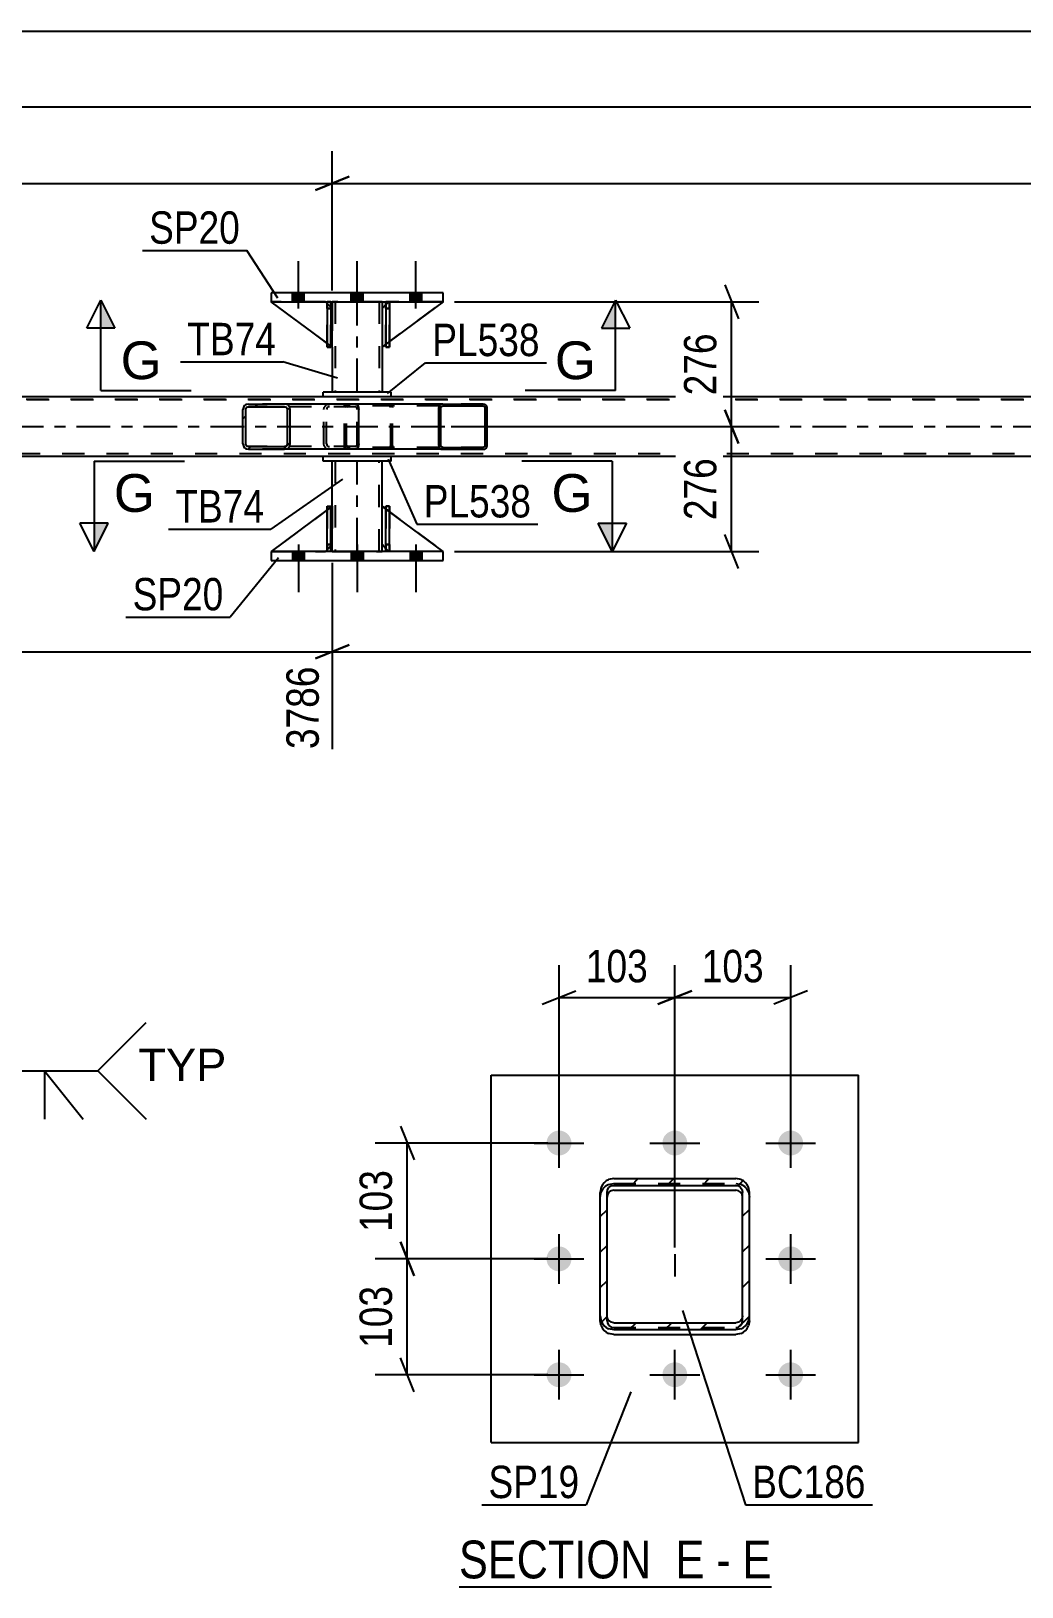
# Model space of a CAD drawing. Header units: millimetres. Extents: x 0 to 841, y 0 to 594.
# Drawn here: x 132.8 to 220.5, y 143.8 to 281.4 of the extents above; entities that cross this region are included whole.
import ezdxf

# ---------------------------------------------------------------- set-up
doc = ezdxf.new("R2010")
doc.units = ezdxf.units.MM
doc.linetypes.add('DXK_LINE_DOT2', pattern=[3.9198, 1.9599, -1.9599])
doc.linetypes.add('DXK_LINE_DOT3', pattern=[5.9187, 2.979, -0.9799, 0.9799, -0.9799])
doc.styles.add('Arial', font='ARIAL.TTF', dxfattribs={"height": 0.2})
doc.styles.add('Arial Narrow', font='ARIALN.TTF', dxfattribs={"height": 0.2})

# ---------------------------------------------------------------- blocks, each defined once
blk = doc.blocks.new('Unknown-814521562-16 - 11000')
at = {"color": 6, "linetype": 'Continuous'}
blk.add_line((170.7, 143.79), (198.35, 143.79), dxfattribs=at)
at = {"color": 0, "linetype": 'Continuous'}
for points in [[(188.81, 144.54), (188.81, 148.04), (170.7, 148.04), (170.7, 144.54)], [(192.42, 144.54), (192.42, 148.04), (189.86, 148.04), (189.86, 144.54)], [(194.74, 144.54), (194.74, 148.04), (193.47, 148.04), (193.47, 144.54)], [(198.35, 144.54), (198.35, 148.04), (195.79, 148.04), (195.79, 144.54)]]:
    blk.add_wipeout(points, dxfattribs=at)
at = {"color": 7, "linetype": 'Continuous', "style": 'Arial Narrow'}
for s, p in [('SECTION ', (170.7, 144.54)), ('E', (189.86, 144.54)), ('E', (195.79, 144.54)), ('-', (193.47, 144.54))]:
    blk.add_text(s, height=3.34, dxfattribs=at).set_placement(p)
blk = doc.blocks.new('Bolt-814521562-2791 - 2731')
at = {"linetype": 'Continuous'}
for points in [[(157.01, 235.38), (155.97, 235.38), (155.97, 234.58), (157.01, 234.58)], [(157.01, 235.38), (155.97, 235.38), (155.97, 234.58), (157.01, 234.58)], [(157.01, 235.38), (155.97, 235.38), (155.97, 234.58), (157.01, 234.58)], [(162.21, 235.38), (161.17, 235.38), (161.17, 234.58), (162.21, 234.58)], [(162.21, 235.38), (161.17, 235.38), (161.17, 234.58), (162.21, 234.58)], [(167.41, 235.38), (166.37, 235.38), (166.37, 234.58), (167.41, 234.58)], [(167.41, 235.38), (166.37, 235.38), (166.37, 234.58), (167.41, 234.58)], [(167.41, 235.38), (166.37, 235.38), (166.37, 234.58), (167.41, 234.58)]]:
    blk.add_hatch(color=1, dxfattribs=at).paths.add_polyline_path(points)
at = {"color": 1, "linetype": 'Continuous'}
for p, q in [((155.97, 235.38), (155.97, 234.58)), ((155.97, 235.38), (155.97, 234.58)), ((155.97, 235.38), (155.97, 234.58)), ((156.49, 235.98), (156.49, 231.78)), ((156.49, 235.98), (156.49, 231.78)), ((156.49, 235.98), (156.49, 231.78)), ((157.01, 235.38), (157.01, 234.58)), ((157.01, 235.38), (157.01, 234.58)), ((157.01, 235.38), (157.01, 234.58)), ((161.17, 235.38), (161.17, 234.58)), ((161.17, 235.38), (161.17, 234.58)), ((161.69, 235.98), (161.69, 231.78)), ((161.69, 235.98), (161.69, 231.78)), ((162.21, 235.38), (162.21, 234.58)), ((162.21, 235.38), (162.21, 234.58)), ((166.37, 235.38), (166.37, 234.58)), ((166.37, 235.38), (166.37, 234.58)), ((166.37, 235.38), (166.37, 234.58)), ((166.89, 235.98), (166.89, 231.78)), ((166.89, 235.98), (166.89, 231.78)), ((166.89, 235.98), (166.89, 231.78)), ((167.41, 235.38), (167.41, 234.58)), ((167.41, 235.38), (167.41, 234.58)), ((167.41, 235.38), (167.41, 234.58))]:
    blk.add_line(p, q, dxfattribs=at)
blk = doc.blocks.new('Bolt-814521562-2792 - 2731')
at = {"linetype": 'Continuous'}
for points in [[(155.97, 257.46), (157.01, 257.46), (157.01, 258.26), (155.97, 258.26)], [(155.97, 257.46), (157.01, 257.46), (157.01, 258.26), (155.97, 258.26)], [(155.97, 257.46), (157.01, 257.46), (157.01, 258.26), (155.97, 258.26)], [(161.17, 257.46), (162.21, 257.46), (162.21, 258.26), (161.17, 258.26)], [(161.17, 257.46), (162.21, 257.46), (162.21, 258.26), (161.17, 258.26)], [(166.37, 257.46), (167.41, 257.46), (167.41, 258.26), (166.37, 258.26)], [(166.37, 257.46), (167.41, 257.46), (167.41, 258.26), (166.37, 258.26)], [(166.37, 257.46), (167.41, 257.46), (167.41, 258.26), (166.37, 258.26)]]:
    blk.add_hatch(color=1, dxfattribs=at).paths.add_polyline_path(points)
at = {"color": 1, "linetype": 'Continuous'}
for p, q in [((156.49, 256.86), (156.49, 261.06)), ((156.49, 256.86), (156.49, 261.06)), ((156.49, 256.86), (156.49, 261.06)), ((161.69, 256.86), (161.69, 261.06)), ((161.69, 256.86), (161.69, 261.06)), ((166.89, 256.86), (166.89, 261.06)), ((166.89, 256.86), (166.89, 261.06)), ((166.89, 256.86), (166.89, 261.06)), ((155.97, 257.46), (155.97, 258.26)), ((155.97, 257.46), (155.97, 258.26)), ((155.97, 257.46), (155.97, 258.26)), ((157.01, 257.46), (157.01, 258.26)), ((157.01, 257.46), (157.01, 258.26)), ((157.01, 257.46), (157.01, 258.26)), ((161.17, 257.46), (161.17, 258.26)), ((161.17, 257.46), (161.17, 258.26)), ((162.21, 257.46), (162.21, 258.26)), ((162.21, 257.46), (162.21, 258.26)), ((166.37, 257.46), (166.37, 258.26)), ((166.37, 257.46), (166.37, 258.26)), ((166.37, 257.46), (166.37, 258.26)), ((167.41, 257.46), (167.41, 258.26)), ((167.41, 257.46), (167.41, 258.26)), ((167.41, 257.46), (167.41, 258.26))]:
    blk.add_line(p, q, dxfattribs=at)
blk = doc.blocks.new('Part-814521562-2917 - 2731')
at = {"color": 2, "linetype": 'Continuous'}
for p, q in [((164.56, 257.46), (164.24, 257.46)), ((164.24, 257.46), (164.24, 253.46)), ((164.56, 257.46), (164.56, 257.46)), ((164.56, 257.46), (164.56, 253.46)), ((164.56, 253.46), (164.24, 253.46))]:
    blk.add_line(p, q, dxfattribs=at)
at = {"color": 7, "linetype": 'DXK_LINE_DOT2'}
for p, q in [((164.24, 256.86), (164.24, 257.46)), ((164.56, 256.86), (164.56, 257.46)), ((164.56, 257.46), (164.56, 257.46)), ((164.56, 256.86), (164.24, 256.86)), ((164.24, 256.86), (164.24, 253.46)), ((164.56, 253.46), (164.56, 256.86))]:
    blk.add_line(p, q, dxfattribs=at)
blk = doc.blocks.new('Part-814521562-2918 - 2731')
at = {"color": 7, "linetype": 'DXK_LINE_DOT2'}
for p, q in [((159.49, 253.46), (154.09, 257.46)), ((154.09, 257.46), (158.89, 257.46)), ((158.89, 257.46), (159.49, 256.86)), ((159.49, 256.86), (158.89, 257.46)), ((159.49, 256.86), (159.49, 253.46)), ((159.49, 256.86), (159.49, 256.86)), ((159.49, 256.86), (159.49, 253.46))]:
    blk.add_line(p, q, dxfattribs=at)
blk = doc.blocks.new('Part-814521562-2919 - 2731')
at = {"color": 2, "linetype": 'Continuous'}
for p, q in [((159.04, 253.79), (154.09, 257.46)), ((159.04, 257.3), (158.89, 257.46)), ((159.49, 256.86), (159.36, 256.98)), ((159.49, 256.86), (159.49, 256.86)), ((159.49, 253.46), (159.49, 256.86)), ((159.36, 253.55), (159.49, 253.46)), ((159.49, 253.46), (159.49, 253.46))]:
    blk.add_line(p, q, dxfattribs=at)
at = {"color": 7, "linetype": 'DXK_LINE_DOT2'}
for p, q in [((158.89, 257.46), (154.09, 257.46)), ((158.89, 257.46), (159.49, 256.86)), ((159.36, 256.98), (159.04, 257.3)), ((159.49, 256.86), (159.49, 253.46)), ((159.36, 253.55), (159.04, 253.79))]:
    blk.add_line(p, q, dxfattribs=at)
blk = doc.blocks.new('Part-814521562-2920 - 2731')
at = {"color": 7, "linetype": 'DXK_LINE_DOT2'}
for p, q in [((164.49, 257.46), (163.89, 256.86)), ((163.89, 253.46), (169.29, 257.46)), ((169.29, 257.46), (164.49, 257.46)), ((163.89, 256.86), (163.89, 253.46))]:
    blk.add_line(p, q, dxfattribs=at)
blk = doc.blocks.new('Part-814521562-2924 - 2731')
at = {"linetype": 'Continuous'}
h = blk.add_hatch(dxfattribs=at)
h.set_pattern_fill('', scale=0.7, style=0, pattern_type=0)
h.set_pattern_definition([(45, (173.1528, 248.219), (-1.57154, 1.57154), [])])
h.paths.add_polyline_path([(173.18, 248.1), (173.15, 248.22), (173.08, 248.32), (172.97, 248.39), (172.84, 248.42), (169.26, 248.42), (169.13, 248.39), (169.02, 248.32), (168.95, 248.22), (168.92, 248.1), (168.92, 244.74), (168.95, 244.61), (169.02, 244.51), (169.13, 244.44), (169.26, 244.42), (172.84, 244.42), (172.97, 244.44), (173.08, 244.51), (173.15, 244.61), (173.18, 244.74)])
h.paths.add_polyline_path([(173, 244.68), (172.96, 244.62), (172.9, 244.59), (172.84, 244.58), (169.26, 244.58), (169.2, 244.59), (169.14, 244.62), (169.11, 244.68), (169.09, 244.74), (169.09, 248.1), (169.11, 248.16), (169.14, 248.21), (169.2, 248.24), (169.26, 248.26), (172.84, 248.26), (172.9, 248.24), (172.96, 248.21), (173, 248.16), (173.01, 248.1), (173.01, 244.74)])
at = {"color": 7, "linetype": 'DXK_LINE_DOT2'}
for p, q in [((160.57, 248.1), (160.6, 248.22)), ((160.57, 244.74), (160.57, 248.1)), ((160.76, 248.16), (160.74, 248.1)), ((160.74, 244.74), (160.74, 248.1)), ((160.79, 248.21), (160.76, 248.16)), ((160.78, 248.39), (160.91, 248.42)), ((160.85, 248.24), (160.79, 248.21)), ((160.91, 248.26), (160.85, 248.24)), ((161.57, 248.42), (160.91, 248.42)), ((172.84, 248.26), (160.91, 248.26)), ((164.49, 248.42), (164.62, 248.39)), ((164.55, 248.24), (164.49, 248.26)), ((164.61, 248.21), (164.55, 248.24)), ((164.65, 248.16), (164.61, 248.21)), ((164.66, 248.1), (164.65, 248.16)), ((164.66, 244.74), (164.66, 248.1)), ((164.8, 248.22), (164.83, 248.1)), ((164.83, 244.74), (164.83, 248.1)), ((172.84, 248.42), (169.26, 248.42)), ((160.6, 244.61), (160.57, 244.74)), ((160.74, 244.74), (160.76, 244.68)), ((160.76, 244.68), (160.79, 244.62)), ((160.91, 244.42), (160.78, 244.44)), ((160.79, 244.62), (160.85, 244.59)), ((160.85, 244.59), (160.91, 244.58)), ((172.84, 244.58), (160.91, 244.58)), ((161.57, 244.42), (160.91, 244.42)), ((164.49, 244.58), (164.55, 244.59)), ((164.62, 244.44), (164.49, 244.42)), ((164.55, 244.59), (164.61, 244.62)), ((164.61, 244.62), (164.65, 244.68)), ((164.65, 244.68), (164.66, 244.74)), ((164.83, 244.74), (164.8, 244.61)), ((169.26, 244.42), (172.84, 244.42))]:
    blk.add_line(p, q, dxfattribs=at)
at = {"color": 2, "linetype": 'Continuous'}
for p, q in [((169.26, 248.42), (161.57, 248.42)), ((168.95, 248.22), (168.92, 248.1)), ((168.92, 244.74), (168.92, 248.1)), ((169.09, 248.1), (169.11, 248.16)), ((169.09, 244.74), (169.09, 248.1)), ((169.11, 248.16), (169.14, 248.21)), ((169.26, 248.42), (169.13, 248.39)), ((169.14, 248.21), (169.2, 248.24)), ((169.2, 248.24), (169.26, 248.26)), ((169.26, 248.42), (172.84, 248.42)), ((169.26, 248.26), (172.84, 248.26)), ((172.97, 248.39), (172.84, 248.42)), ((172.84, 248.26), (172.9, 248.24)), ((172.9, 248.24), (172.96, 248.21)), ((172.96, 248.21), (173, 248.16)), ((173, 248.16), (173.01, 248.1)), ((173.01, 244.74), (173.01, 248.1)), ((173.18, 248.1), (173.15, 248.22)), ((173.18, 244.74), (173.18, 248.1)), ((169.26, 244.42), (161.57, 244.42)), ((168.92, 244.74), (168.95, 244.61)), ((169.11, 244.68), (169.09, 244.74)), ((169.14, 244.62), (169.11, 244.68)), ((169.13, 244.44), (169.26, 244.42)), ((169.2, 244.59), (169.14, 244.62)), ((169.26, 244.58), (169.2, 244.59)), ((169.26, 244.58), (172.84, 244.58)), ((169.26, 244.42), (172.84, 244.42)), ((172.9, 244.59), (172.84, 244.58)), ((172.84, 244.42), (172.97, 244.44)), ((172.96, 244.62), (172.9, 244.59)), ((173, 244.68), (172.96, 244.62)), ((173.01, 244.74), (173, 244.68)), ((173.15, 244.61), (173.18, 244.74))]:
    blk.add_line(p, q, dxfattribs=at)
at = {"color": 7, "linetype": 'DXK_LINE_DOT2'}
for centre, start, end in [((160.9, 248.08), 110.7583, 155.68), ((164.5, 248.08), 24.32, 69.2417), ((160.9, 244.75), 204.32, 249.2417), ((164.5, 244.75), 290.7583, 335.68)]:
    blk.add_arc(centre, 0.331, start, end, dxfattribs=at)
at = {"color": 2, "linetype": 'Continuous'}
for centre, start, end in [((169.25, 248.08), 110.7583, 155.68), ((172.85, 248.08), 24.32, 69.2417), ((169.25, 244.75), 204.32, 249.2417), ((172.85, 244.75), 290.7583, 335.68)]:
    blk.add_arc(centre, 0.331, start, end, dxfattribs=at)
blk = doc.blocks.new('Part-814521562-2860 - 2731')
at = {"color": 2, "linetype": 'Continuous'}
for p, q in [((158.69, 249.06), (65.84, 249.06)), ((328.96, 249.06), (164.69, 249.06)), ((158.69, 243.78), (65.84, 243.78)), ((328.96, 243.78), (164.69, 243.78))]:
    blk.add_line(p, q, dxfattribs=at)
at = {"color": 7, "linetype": 'DXK_LINE_DOT2'}
for p, q in [((730.18, 248.82), (65.84, 248.82)), ((65.84, 248.82), (729.44, 248.82)), ((164.69, 249.06), (158.69, 249.06)), ((729.44, 244.02), (65.84, 244.02)), ((164.69, 243.78), (158.69, 243.78))]:
    blk.add_line(p, q, dxfattribs=at)
at = {"color": 7, "linetype": 'DXK_LINE_DOT3'}
blk.add_line((65.84, 246.42), (729.85, 246.42), dxfattribs=at)
blk = doc.blocks.new('Part-814521562-2926 - 2731')
at = {"linetype": 'Continuous'}
h = blk.add_hatch(dxfattribs=at)
h.set_pattern_fill('', scale=0.7, style=0, pattern_type=0)
h.set_pattern_definition([(45, (155.7291, 248.1203), (-1.57154, 1.57154), [])])
h.paths.add_polyline_path([(155.77, 247.94), (155.73, 248.12), (155.62, 248.28), (155.46, 248.38), (155.26, 248.42), (152.08, 248.42), (151.89, 248.38), (151.72, 248.28), (151.62, 248.12), (151.58, 247.94), (151.58, 244.9), (151.62, 244.71), (151.72, 244.56), (151.89, 244.45), (152.08, 244.42), (155.26, 244.42), (155.46, 244.45), (155.62, 244.56), (155.73, 244.71), (155.77, 244.9)])
h.paths.add_polyline_path([(155.5, 244.8), (155.44, 244.73), (155.36, 244.67), (155.26, 244.66), (152.08, 244.66), (151.98, 244.67), (151.9, 244.73), (151.85, 244.8), (151.83, 244.9), (151.83, 247.94), (151.85, 248.03), (151.9, 248.11), (151.98, 248.16), (152.08, 248.18), (155.26, 248.18), (155.36, 248.16), (155.44, 248.11), (155.5, 248.03), (155.52, 247.94), (155.52, 244.9)])
at = {"color": 2, "linetype": 'Continuous'}
for p, q in [((151.62, 248.12), (151.58, 247.94)), ((151.58, 244.9), (151.58, 247.94)), ((151.83, 247.94), (151.85, 248.03)), ((151.83, 244.9), (151.83, 247.94)), ((151.85, 248.03), (151.9, 248.11)), ((152.08, 248.42), (151.89, 248.38)), ((151.9, 248.11), (151.98, 248.16)), ((151.98, 248.16), (152.08, 248.18)), ((152.08, 248.42), (155.26, 248.42)), ((152.08, 248.18), (155.26, 248.18)), ((161.57, 248.42), (155.26, 248.42)), ((155.46, 248.38), (155.26, 248.42)), ((155.26, 248.18), (155.36, 248.16)), ((155.36, 248.16), (155.44, 248.11)), ((155.44, 248.11), (155.5, 248.03)), ((155.5, 248.03), (155.52, 247.94)), ((155.52, 244.9), (155.52, 247.94)), ((155.77, 247.94), (155.73, 248.12)), ((155.77, 244.9), (155.77, 247.94)), ((161.57, 248.42), (161.67, 248.38)), ((161.67, 248.38), (161.76, 248.28)), ((161.76, 248.28), (161.82, 248.12)), ((161.82, 248.12), (161.84, 247.94)), ((161.84, 244.9), (161.84, 247.94)), ((151.58, 244.9), (151.62, 244.71)), ((151.85, 244.8), (151.83, 244.9)), ((151.9, 244.73), (151.85, 244.8)), ((151.89, 244.45), (152.08, 244.42)), ((151.98, 244.67), (151.9, 244.73)), ((152.08, 244.66), (151.98, 244.67)), ((152.08, 244.66), (155.26, 244.66)), ((152.08, 244.42), (155.26, 244.42)), ((155.36, 244.67), (155.26, 244.66)), ((155.26, 244.42), (155.46, 244.45)), ((161.57, 244.42), (155.26, 244.42)), ((155.44, 244.73), (155.36, 244.67)), ((155.5, 244.8), (155.44, 244.73)), ((155.52, 244.9), (155.5, 244.8)), ((155.73, 244.71), (155.77, 244.9)), ((161.67, 244.45), (161.57, 244.42)), ((161.76, 244.56), (161.67, 244.45)), ((161.82, 244.71), (161.76, 244.56)), ((161.84, 244.9), (161.82, 244.71))]:
    blk.add_line(p, q, dxfattribs=at)
at = {"color": 7, "linetype": 'DXK_LINE_DOT2'}
for p, q in [((155.26, 248.42), (152.08, 248.42)), ((161.57, 248.18), (152.08, 248.18)), ((158.73, 247.94), (158.77, 248.12)), ((158.73, 244.9), (158.73, 247.94)), ((159, 248.03), (158.98, 247.94)), ((158.98, 244.9), (158.98, 247.94)), ((159.05, 248.11), (159, 248.03)), ((159.04, 248.38), (159.23, 248.42)), ((159.13, 248.16), (159.05, 248.11)), ((159.23, 248.18), (159.13, 248.16)), ((160.57, 248.18), (160.57, 248.42)), ((161.62, 248.16), (161.57, 248.18)), ((161.66, 248.11), (161.62, 248.16)), ((161.69, 248.03), (161.66, 248.11)), ((161.7, 247.94), (161.69, 248.03)), ((161.7, 244.9), (161.7, 247.94)), ((161.57, 244.66), (152.08, 244.66)), ((155.26, 244.42), (152.08, 244.42)), ((158.77, 244.71), (158.73, 244.9)), ((158.98, 244.9), (159, 244.8)), ((159, 244.8), (159.05, 244.73)), ((159.23, 244.42), (159.04, 244.45)), ((159.05, 244.73), (159.07, 244.71)), ((159.07, 244.71), (159.13, 244.67)), ((159.13, 244.67), (159.23, 244.66)), ((160.57, 244.42), (160.57, 244.66)), ((161.57, 244.66), (161.62, 244.67)), ((161.62, 244.67), (161.66, 244.73)), ((161.66, 244.73), (161.69, 244.8)), ((161.69, 244.8), (161.7, 244.9))]:
    blk.add_line(p, q, dxfattribs=at)
at = {"color": 2, "linetype": 'Continuous'}
for centre, start, end in [((152.07, 247.92), 111.1941, 156.1506), ((155.28, 247.92), 23.8494, 68.8059), ((152.07, 244.91), 203.8494, 248.8059), ((155.28, 244.91), 291.1941, 336.1506)]:
    blk.add_arc(centre, 0.492, start, end, dxfattribs=at)
at = {"color": 7, "linetype": 'DXK_LINE_DOT2'}
for centre, start, end in [((159.22, 247.92), 111.1941, 156.1506), ((159.22, 244.91), 203.8494, 248.8059)]:
    blk.add_arc(centre, 0.492, start, end, dxfattribs=at)
blk = doc.blocks.new('Part-814521562-2915 - 2731')
at = {"color": 7, "linetype": 'DXK_LINE_DOT2'}
for p, q in [((164.24, 256.86), (164.24, 257.46)), ((164.24, 257.46), (164.24, 257.46)), ((164.24, 257.46), (164.24, 253.46)), ((164.56, 257.46), (164.24, 257.46)), ((164.56, 256.86), (164.56, 257.46)), ((164.56, 253.46), (164.56, 257.46)), ((164.24, 253.46), (164.24, 256.86)), ((164.24, 256.86), (164.56, 256.86)), ((164.56, 256.86), (164.56, 253.46)), ((164.24, 253.46), (164.56, 253.46))]:
    blk.add_line(p, q, dxfattribs=at)
blk = doc.blocks.new('Part-814521562-2916 - 2731')
at = {"color": 2, "linetype": 'Continuous'}
for p, q in [((159.36, 257.46), (159.04, 257.46)), ((159.04, 257.46), (159.04, 253.46)), ((159.36, 257.46), (159.36, 257.46)), ((159.36, 257.46), (159.36, 253.46)), ((159.36, 253.46), (159.04, 253.46))]:
    blk.add_line(p, q, dxfattribs=at)
at = {"color": 7, "linetype": 'DXK_LINE_DOT2'}
for p, q in [((159.04, 256.86), (159.04, 257.46)), ((159.36, 256.86), (159.36, 257.46)), ((159.36, 257.46), (159.36, 257.46)), ((159.36, 256.86), (159.04, 256.86)), ((159.04, 256.86), (159.04, 253.46)), ((159.36, 253.46), (159.36, 256.86))]:
    blk.add_line(p, q, dxfattribs=at)
blk = doc.blocks.new('Part-814521562-2962 - 2731')
at = {"color": 7, "linetype": 'DXK_LINE_DOT2'}
for p, q in [((164.49, 257.46), (164.24, 257.21)), ((169.29, 257.46), (164.49, 257.46)), ((164.56, 253.96), (164.24, 253.72))]:
    blk.add_line(p, q, dxfattribs=at)
at = {"color": 2, "linetype": 'Continuous'}
for p, q in [((169.29, 257.46), (164.56, 253.96)), ((164.24, 257.21), (163.89, 256.86)), ((163.89, 256.86), (163.89, 253.46)), ((164.24, 253.72), (163.89, 253.46))]:
    blk.add_line(p, q, dxfattribs=at)
blk = doc.blocks.new('Part-814521562-2963 - 2731')
at = {"color": 7, "linetype": 'DXK_LINE_DOT2'}
for p, q in [((159.04, 239.38), (159.36, 239.38)), ((159.04, 235.98), (159.04, 239.38)), ((159.04, 239.38), (159.04, 235.38)), ((159.36, 239.38), (159.36, 235.98)), ((159.36, 235.38), (159.36, 239.28)), ((159.36, 235.98), (159.04, 235.98)), ((159.04, 235.38), (159.04, 235.98)), ((159.36, 235.38), (159.04, 235.38)), ((159.36, 235.98), (159.36, 235.38)), ((159.36, 235.38), (159.36, 235.38))]:
    blk.add_line(p, q, dxfattribs=at)
blk = doc.blocks.new('Part-814521562-2964 - 2731')
at = {"color": 7, "linetype": 'DXK_LINE_DOT2'}
for p, q in [((164.56, 239.38), (164.24, 239.38)), ((164.24, 235.98), (164.24, 239.38)), ((164.24, 239.38), (164.24, 235.38)), ((164.56, 239.38), (164.56, 235.98)), ((164.56, 235.38), (164.56, 239.38)), ((164.56, 235.98), (164.24, 235.98)), ((164.24, 235.38), (164.24, 235.98)), ((164.56, 235.38), (164.24, 235.38)), ((164.56, 235.98), (164.56, 235.38)), ((164.56, 235.38), (164.56, 235.38))]:
    blk.add_line(p, q, dxfattribs=at)
blk = doc.blocks.new('Part-814521562-2965 - 2731')
at = {"color": 2, "linetype": 'Continuous'}
for p, q in [((159.04, 235.38), (159.04, 239.38)), ((159.04, 239.38), (159.36, 239.38)), ((159.36, 235.38), (159.36, 239.38)), ((159.04, 235.38), (159.04, 235.38)), ((159.36, 235.38), (159.04, 235.38))]:
    blk.add_line(p, q, dxfattribs=at)
at = {"color": 7, "linetype": 'DXK_LINE_DOT2'}
for p, q in [((159.04, 239.38), (159.04, 235.98)), ((159.36, 235.98), (159.36, 239.38)), ((159.04, 235.98), (159.04, 235.38)), ((159.04, 235.98), (159.36, 235.98)), ((159.36, 235.38), (159.36, 235.98)), ((159.36, 235.38), (159.36, 235.38))]:
    blk.add_line(p, q, dxfattribs=at)
blk = doc.blocks.new('Part-814521562-2966 - 2731')
at = {"color": 2, "linetype": 'Continuous'}
for p, q in [((164.24, 235.38), (164.24, 239.38)), ((164.24, 239.38), (164.56, 239.38)), ((164.56, 235.38), (164.56, 239.38)), ((164.24, 235.38), (164.24, 235.38)), ((164.56, 235.38), (164.24, 235.38))]:
    blk.add_line(p, q, dxfattribs=at)
at = {"color": 7, "linetype": 'DXK_LINE_DOT2'}
for p, q in [((164.24, 239.38), (164.24, 235.98)), ((164.56, 235.98), (164.56, 239.38)), ((164.24, 235.98), (164.24, 235.38)), ((164.24, 235.98), (164.56, 235.98)), ((164.56, 235.38), (164.56, 235.98)), ((164.56, 235.38), (164.56, 235.38))]:
    blk.add_line(p, q, dxfattribs=at)
blk = doc.blocks.new('Part-814521562-2967 - 2731')
at = {"color": 7, "linetype": 'DXK_LINE_DOT2'}
for p, q in [((159.49, 239.38), (154.09, 235.38)), ((159.49, 235.98), (159.49, 239.38)), ((159.49, 239.38), (159.49, 235.98)), ((154.09, 235.38), (158.89, 235.38)), ((158.89, 235.38), (159.49, 235.98)), ((159.49, 235.98), (158.89, 235.38)), ((159.49, 235.98), (159.49, 235.98))]:
    blk.add_line(p, q, dxfattribs=at)
blk = doc.blocks.new('Part-814521562-2974 - 2731')
at = {"color": 2, "linetype": 'Continuous'}
for p, q in [((159.04, 239.05), (154.09, 235.38)), ((159.49, 239.38), (159.36, 239.28)), ((159.49, 235.98), (159.49, 239.38)), ((159.04, 235.53), (158.89, 235.38)), ((159.49, 235.98), (159.36, 235.85)), ((159.49, 235.98), (159.49, 235.98))]:
    blk.add_line(p, q, dxfattribs=at)
at = {"color": 7, "linetype": 'DXK_LINE_DOT2'}
for p, q in [((159.36, 239.28), (159.04, 239.05)), ((159.49, 235.98), (159.49, 239.38)), ((154.09, 235.38), (158.89, 235.38)), ((159.49, 235.98), (158.89, 235.38)), ((159.36, 235.85), (159.04, 235.53))]:
    blk.add_line(p, q, dxfattribs=at)
blk = doc.blocks.new('Part-814521562-2975 - 2731')
at = {"color": 7, "linetype": 'DXK_LINE_DOT2'}
for p, q in [((163.89, 235.98), (163.89, 239.38)), ((163.89, 239.38), (169.29, 235.38)), ((164.49, 235.38), (163.89, 235.98)), ((169.29, 235.38), (164.49, 235.38))]:
    blk.add_line(p, q, dxfattribs=at)
blk = doc.blocks.new('Part-814521562-2976 - 2731')
at = {"color": 2, "linetype": 'Continuous'}
for p, q in [((163.89, 235.98), (163.89, 239.38)), ((164.24, 239.11), (163.89, 239.38)), ((169.29, 235.38), (164.56, 238.88)), ((164.24, 235.62), (163.89, 235.98))]:
    blk.add_line(p, q, dxfattribs=at)
at = {"color": 7, "linetype": 'DXK_LINE_DOT2'}
for p, q in [((164.56, 238.88), (164.24, 239.11)), ((164.49, 235.38), (164.24, 235.62)), ((169.29, 235.38), (164.49, 235.38)), ((169.29, 235.38), (169.29, 235.38)), ((169.29, 235.38), (169.29, 235.38))]:
    blk.add_line(p, q, dxfattribs=at)
blk = doc.blocks.new('Part-814521562-2981 - 2731')
at = {"color": 2, "linetype": 'Continuous'}
for p, q in [((154.09, 235.38), (154.09, 234.58)), ((169.29, 235.38), (154.09, 235.38)), ((169.29, 234.58), (169.29, 235.38)), ((154.09, 234.58), (169.29, 234.58))]:
    blk.add_line(p, q, dxfattribs=at)
blk = doc.blocks.new('Part-814521562-2986 - 2731')
at = {"color": 2, "linetype": 'Continuous'}
for p, q in [((169.29, 258.26), (154.09, 258.26)), ((154.09, 258.26), (154.09, 257.46)), ((154.09, 257.46), (169.29, 257.46)), ((169.29, 257.46), (169.29, 258.26))]:
    blk.add_line(p, q, dxfattribs=at)
blk = doc.blocks.new('Part-814521562-3002 - 2731')
at = {"color": 2, "linetype": 'Continuous'}
for p, q in [((159.49, 239.38), (159.49, 243.38)), ((163.89, 239.38), (163.89, 243.38)), ((159.49, 235.38), (159.49, 235.98)), ((163.89, 235.38), (163.89, 235.98))]:
    blk.add_line(p, q, dxfattribs=at)
at = {"color": 7, "linetype": 'DXK_LINE_DOT2'}
for p, q in [((163.89, 243.38), (159.49, 243.38)), ((159.73, 243.38), (159.73, 235.38)), ((163.65, 235.38), (163.65, 243.38)), ((159.49, 235.98), (159.49, 239.38)), ((163.89, 235.98), (163.89, 239.38)), ((159.49, 235.38), (163.89, 235.38))]:
    blk.add_line(p, q, dxfattribs=at)
at = {"color": 7, "linetype": 'DXK_LINE_DOT3'}
blk.add_line((161.69, 235.38), (161.69, 243.38), dxfattribs=at)
blk = doc.blocks.new('Part-814521562-3007 - 2731')
at = {"color": 2, "linetype": 'Continuous'}
for p, q in [((164.69, 243.78), (158.69, 243.78)), ((158.69, 243.38), (158.69, 243.78)), ((164.69, 243.38), (164.69, 243.78)), ((164.69, 243.38), (158.69, 243.38))]:
    blk.add_line(p, q, dxfattribs=at)
blk = doc.blocks.new('Part-814521562-3012 - 2731')
at = {"color": 2, "linetype": 'Continuous'}
for p, q in [((164.69, 249.46), (158.69, 249.46)), ((158.69, 249.06), (158.69, 249.46)), ((164.69, 249.06), (164.69, 249.46)), ((164.69, 249.06), (158.69, 249.06))]:
    blk.add_line(p, q, dxfattribs=at)
blk = doc.blocks.new('Part-814521562-3017 - 2731')
at = {"color": 2, "linetype": 'Continuous'}
for p, q in [((159.49, 257.46), (159.49, 256.86)), ((163.89, 257.46), (163.89, 256.86)), ((159.49, 253.46), (159.49, 249.46)), ((163.89, 253.46), (163.89, 249.46))]:
    blk.add_line(p, q, dxfattribs=at)
at = {"color": 7, "linetype": 'DXK_LINE_DOT2'}
for p, q in [((163.89, 257.46), (159.49, 257.46)), ((159.73, 257.46), (159.73, 249.46)), ((163.65, 257.46), (163.65, 249.46)), ((159.49, 256.86), (159.49, 253.46)), ((163.89, 256.86), (163.89, 253.46)), ((163.89, 249.46), (159.49, 249.46))]:
    blk.add_line(p, q, dxfattribs=at)
at = {"color": 7, "linetype": 'DXK_LINE_DOT3'}
blk.add_line((161.69, 249.46), (161.69, 257.46), dxfattribs=at)
blk = doc.blocks.new('Part-814521562-3020 - 2731')
at = {"color": 7, "linetype": 'DXK_LINE_DOT2'}
for p, q in [((159.04, 256.86), (159.04, 257.46)), ((159.04, 257.46), (159.04, 257.46)), ((159.04, 257.46), (159.04, 253.46)), ((159.36, 257.46), (159.04, 257.46)), ((159.36, 256.86), (159.36, 257.46)), ((159.36, 253.46), (159.36, 257.46)), ((159.04, 253.46), (159.04, 256.86)), ((159.04, 256.86), (159.36, 256.86)), ((159.36, 256.86), (159.36, 253.46)), ((159.04, 253.46), (159.36, 253.46))]:
    blk.add_line(p, q, dxfattribs=at)
blk = doc.blocks.new('Bolt-814521562-11120 - 11000')
at = {"linetype": 'Continuous'}
for points in [[(179.55, 184.15, -1), (179.55, 181.95, -1)], [(189.8, 184.15, -1), (189.8, 181.95, -1)], [(200.05, 184.15, -1), (200.05, 181.95, -1)], [(179.55, 173.9, -1), (179.55, 171.7, -1)], [(200.05, 173.9, -1), (200.05, 171.7, -1)], [(179.55, 163.65, -1), (179.55, 161.45, -1)], [(189.8, 163.65, -1), (189.8, 161.45, -1)], [(200.05, 163.65, -1), (200.05, 161.45, -1)]]:
    blk.add_hatch(color=1, dxfattribs=at).paths.add_polyline_path(points)
at = {"color": 1, "linetype": 'Continuous'}
for p, q in [((179.55, 180.85), (179.55, 185.25)), ((189.8, 180.85), (189.8, 185.25)), ((200.05, 180.85), (200.05, 185.25)), ((177.35, 183.05), (181.75, 183.05)), ((187.6, 183.05), (192, 183.05)), ((197.85, 183.05), (202.25, 183.05)), ((179.55, 170.6), (179.55, 175)), ((200.05, 170.6), (200.05, 175)), ((177.35, 172.8), (181.75, 172.8)), ((197.85, 172.8), (202.25, 172.8)), ((179.55, 160.35), (179.55, 164.75)), ((189.8, 160.35), (189.8, 164.75)), ((200.05, 160.35), (200.05, 164.75)), ((177.35, 162.55), (181.75, 162.55)), ((187.6, 162.55), (192, 162.55)), ((197.85, 162.55), (202.25, 162.55))]:
    blk.add_line(p, q, dxfattribs=at)
blk = doc.blocks.new('Part-814521562-11016 - 11000')
at = {"linetype": 'Continuous'}
h = blk.add_hatch(dxfattribs=at)
h.set_pattern_fill('', scale=0.7, style=0, pattern_type=0)
h.set_pattern_definition([(45, (195.1984, 166.5378), (-1.57154, 1.57154), [])])
h.paths.add_polyline_path([(184.4, 166.54), (195.2, 166.54), (195.66, 166.63), (196.05, 166.89), (196.31, 167.29), (196.4, 167.75), (196.4, 178.68), (196.31, 179.15), (196.05, 179.54), (195.66, 179.81), (195.2, 179.9), (184.4, 179.9), (183.94, 179.81), (183.55, 179.54), (183.29, 179.15), (183.2, 178.68), (183.2, 167.75), (183.29, 167.29), (183.55, 166.89), (183.94, 166.63)])
h.paths.add_polyline_path([(183.84, 167.52), (183.8, 167.75), (183.8, 178.68), (183.84, 178.92), (183.97, 179.11), (184.17, 179.25), (184.4, 179.29), (195.2, 179.29), (195.43, 179.25), (195.62, 179.11), (195.75, 178.92), (195.8, 178.68), (195.8, 167.75), (195.75, 167.52), (195.62, 167.32), (195.43, 167.19), (195.2, 167.15), (184.4, 167.15), (184.17, 167.19), (183.97, 167.32)])
at = {"color": 2, "linetype": 'Continuous'}
for p, q in [((183.29, 179.15), (183.2, 178.68)), ((183.8, 178.68), (183.84, 178.92)), ((183.84, 178.92), (183.97, 179.11)), ((184.4, 179.9), (183.94, 179.81)), ((183.97, 179.11), (184.17, 179.25)), ((184.17, 179.25), (184.4, 179.29)), ((184.4, 179.9), (195.2, 179.9)), ((184.4, 179.29), (195.2, 179.29)), ((195.66, 179.81), (195.2, 179.9)), ((195.2, 179.29), (195.43, 179.25)), ((195.43, 179.25), (195.62, 179.11)), ((195.62, 179.11), (195.75, 178.92)), ((195.75, 178.92), (195.8, 178.68)), ((196.4, 178.68), (196.31, 179.15)), ((183.2, 167.75), (183.2, 178.68)), ((183.8, 167.75), (183.8, 178.68)), ((183.84, 178.5), (183.8, 178.26)), ((183.97, 178.69), (183.84, 178.5)), ((184.17, 178.83), (183.97, 178.69)), ((184.4, 178.87), (184.17, 178.83)), ((184.4, 178.87), (195.2, 178.87)), ((195.43, 178.83), (195.2, 178.87)), ((195.62, 178.69), (195.43, 178.83)), ((195.75, 178.5), (195.62, 178.69)), ((195.8, 178.26), (195.75, 178.5)), ((195.8, 167.75), (195.8, 178.68)), ((196.4, 167.75), (196.4, 178.68)), ((183.2, 167.33), (183.2, 167.75)), ((183.2, 167.75), (183.29, 167.29)), ((183.29, 166.87), (183.2, 167.33)), ((183.84, 167.52), (183.8, 167.75)), ((183.97, 167.32), (183.84, 167.52)), ((183.94, 166.63), (184.4, 166.54)), ((184.17, 167.19), (183.97, 167.32)), ((184.4, 167.15), (184.17, 167.19)), ((184.4, 167.15), (195.2, 167.15)), ((184.4, 166.54), (195.2, 166.54)), ((195.43, 167.19), (195.2, 167.15)), ((195.2, 166.54), (195.66, 166.63)), ((195.62, 167.32), (195.43, 167.19)), ((195.75, 167.52), (195.62, 167.32)), ((195.8, 167.75), (195.75, 167.52)), ((196.31, 167.29), (196.4, 167.75)), ((196.4, 167.33), (196.31, 166.87)), ((196.4, 167.33), (196.4, 167.75)), ((184.4, 166.12), (183.94, 166.21)), ((184.4, 166.12), (195.2, 166.12)), ((195.66, 166.21), (195.2, 166.12))]:
    blk.add_line(p, q, dxfattribs=at)
at = {"color": 7, "linetype": 'DXK_LINE_DOT2'}
for p, q in [((183.94, 179.39), (184.4, 179.48)), ((184.4, 179.48), (195.2, 179.48)), ((195.2, 179.48), (195.66, 179.39)), ((183.2, 178.26), (183.29, 178.73)), ((183.2, 167.75), (183.2, 178.68)), ((183.8, 167.33), (183.8, 178.68)), ((195.8, 167.33), (195.8, 178.68)), ((196.31, 178.73), (196.4, 178.26)), ((196.4, 167.75), (196.4, 178.68)), ((183.8, 167.33), (183.84, 167.1)), ((183.84, 167.1), (183.97, 166.9)), ((183.97, 166.9), (184.17, 166.77)), ((184.17, 166.77), (184.4, 166.73)), ((184.4, 166.73), (195.2, 166.73)), ((195.2, 166.73), (195.43, 166.77)), ((195.43, 166.77), (195.62, 166.9)), ((195.62, 166.9), (195.75, 167.1)), ((195.75, 167.1), (195.8, 167.33))]:
    blk.add_line(p, q, dxfattribs=at)
at = {"color": 7, "linetype": 'DXK_LINE_DOT3'}
blk.add_line((189.8, 173.22), (189.8, 171.25), dxfattribs=at)
at = {"color": 2, "linetype": 'Continuous'}
for centre, start, end in [((184.41, 178.69), 112.8504, 157.8474), ((195.19, 178.69), 22.1526, 67.1496), ((184.41, 167.74), 202.1526, 247.1496), ((184.41, 167.32), 202.1526, 247.1496), ((195.19, 167.74), 292.8504, 337.8474), ((195.19, 167.32), 292.8504, 337.8474)]:
    blk.add_arc(centre, 1.21, start, end, dxfattribs=at)
at = {"color": 7, "linetype": 'DXK_LINE_DOT2'}
for centre, start, end in [((184.41, 178.27), 112.8504, 157.8474), ((195.19, 178.27), 22.1526, 67.1496)]:
    blk.add_arc(centre, 1.21, start, end, dxfattribs=at)
blk = doc.blocks.new('Part-814521562-11020 - 11000')
at = {"color": 2, "linetype": 'Continuous'}
for p, q in [((173.55, 156.55), (173.55, 189.05)), ((173.55, 189.05), (206.05, 189.05)), ((206.05, 156.55), (206.05, 189.05)), ((173.55, 156.55), (206.05, 156.55))]:
    blk.add_line(p, q, dxfattribs=at)
blk = doc.blocks.new('StraightDimension-814521562-3034 - 2731')
at = {"color": 7, "linetype": 'Continuous'}
for p, q in [((194.22, 247.92), (195.42, 244.92)), ((170, 246.42), (197.22, 246.42)), ((194.82, 235.38), (194.82, 246.42)), ((195.42, 233.88), (194.22, 236.88)), ((170.29, 235.38), (197.22, 235.38))]:
    blk.add_line(p, q, dxfattribs=at)
at = {"color": 0}
blk.add_wipeout([(194.07, 244.24), (189.87, 244.24), (189.87, 237.55), (194.07, 237.55)], dxfattribs=at)
at = {"color": 3, "style": 'Arial Narrow'}
blk.add_text('276', height=2.863, rotation=90.0002, dxfattribs=at).set_placement((193.47, 238.15))
blk = doc.blocks.new('StraightDimension-814521562-3062 - 2731')
at = {"color": 7, "linetype": 'Continuous'}
for p, q in [((194.22, 258.96), (195.42, 255.96)), ((170.29, 257.46), (197.22, 257.46)), ((194.82, 246.42), (194.82, 257.46)), ((195.42, 244.92), (194.22, 247.92)), ((170, 246.42), (197.22, 246.42))]:
    blk.add_line(p, q, dxfattribs=at)
at = {"color": 0}
blk.add_wipeout([(194.07, 255.28), (189.87, 255.28), (189.87, 248.59), (194.07, 248.59)], dxfattribs=at)
at = {"color": 3, "style": 'Arial Narrow'}
blk.add_text('276', height=2.863, rotation=90.0002, dxfattribs=at).set_placement((193.47, 249.19))
blk = doc.blocks.new('StraightDimension-814521562-3132 - 2731')
at = {"color": 7, "linetype": 'Continuous'}
blk.add_line((55.62, 274.7), (730.85, 274.7), dxfattribs=at)
blk = doc.blocks.new('StraightDimension-814521562-3143 - 2731')
at = {"color": 7, "linetype": 'Continuous'}
for p, q in [((159.49, 234.38), (159.49, 217.9)), ((157.99, 225.91), (160.99, 227.11)), ((55.62, 226.51), (159.49, 226.51))]:
    blk.add_line(p, q, dxfattribs=at)
at = {"color": 0, "linetype": 'Continuous'}
blk.add_wipeout([(158.89, 225.81), (154.69, 225.81), (154.69, 217.3), (158.89, 217.3)], dxfattribs=at)
at = {"color": 3, "linetype": 'Continuous', "style": 'Arial Narrow'}
blk.add_text('3786', height=2.863, rotation=90.0002, dxfattribs=at).set_placement((158.29, 217.9))
blk = doc.blocks.new('StraightDimension-814521562-3159 - 2731')
at = {"color": 7, "linetype": 'Continuous'}
for p, q in [((159.49, 234.38), (159.49, 217.9)), ((160.99, 227.11), (157.99, 225.91)), ((159.49, 226.51), (329.76, 226.51))]:
    blk.add_line(p, q, dxfattribs=at)
blk = doc.blocks.new('StraightDimension-814521562-3166 - 2731')
at = {"color": 7, "linetype": 'Continuous'}
blk.add_line((54.98, 281.41), (731.49, 281.41), dxfattribs=at)
blk = doc.blocks.new('StraightDimension-814521562-3177 - 2731')
at = {"color": 7, "linetype": 'Continuous'}
for p, q in [((159.49, 258.46), (159.49, 270.79)), ((160.99, 268.54), (157.99, 267.34)), ((159.49, 267.94), (329.76, 267.94))]:
    blk.add_line(p, q, dxfattribs=at)
blk = doc.blocks.new('StraightDimension-814521562-3194 - 2731')
at = {"color": 7, "linetype": 'Continuous'}
for p, q in [((159.49, 258.46), (159.49, 270.79)), ((157.99, 267.34), (160.99, 268.54)), ((55.62, 267.94), (159.49, 267.94))]:
    blk.add_line(p, q, dxfattribs=at)
blk = doc.blocks.new('StraightDimension-814521562-11230 - 11000')
at = {"color": 7, "linetype": 'Continuous'}
for p, q in [((189.8, 173.8), (189.8, 198.77)), ((200.05, 184.05), (200.05, 198.77)), ((188.3, 195.32), (191.3, 196.52)), ((189.8, 195.92), (200.05, 195.92)), ((201.55, 196.52), (198.55, 195.32))]:
    blk.add_line(p, q, dxfattribs=at)
at = {"color": 0}
blk.add_wipeout([(198.27, 196.67), (198.27, 200.87), (191.58, 200.87), (191.58, 196.67)], dxfattribs=at)
at = {"color": 3, "style": 'Arial Narrow'}
blk.add_text('103', height=2.863, dxfattribs=at).set_placement((192.18, 197.27))
blk = doc.blocks.new('StraightDimension-814521562-11231 - 11000')
at = {"color": 7, "linetype": 'Continuous'}
for p, q in [((179.55, 184.05), (179.55, 198.77)), ((189.8, 173.8), (189.8, 198.77)), ((178.05, 195.32), (181.05, 196.52)), ((179.55, 195.92), (189.8, 195.92)), ((191.3, 196.52), (188.3, 195.32))]:
    blk.add_line(p, q, dxfattribs=at)
at = {"color": 0}
blk.add_wipeout([(188.02, 196.67), (188.02, 200.87), (181.33, 200.87), (181.33, 196.67)], dxfattribs=at)
at = {"color": 3, "style": 'Arial Narrow'}
blk.add_text('103', height=2.863, dxfattribs=at).set_placement((181.93, 197.27))
blk = doc.blocks.new('StraightDimension-814521562-13466 - 11000')
at = {"color": 7, "linetype": 'Continuous'}
for p, q in [((165.52, 174.3), (166.72, 171.3)), ((178.55, 172.8), (163.27, 172.8)), ((166.12, 162.55), (166.12, 172.8)), ((166.72, 161.05), (165.52, 164.05)), ((178.55, 162.55), (163.27, 162.55))]:
    blk.add_line(p, q, dxfattribs=at)
at = {"color": 0}
blk.add_wipeout([(165.37, 171.02), (161.17, 171.02), (161.17, 164.33), (165.37, 164.33)], dxfattribs=at)
at = {"color": 3, "style": 'Arial Narrow'}
blk.add_text('103', height=2.863, rotation=90.0002, dxfattribs=at).set_placement((164.77, 164.93))
blk = doc.blocks.new('StraightDimension-814521562-13468 - 11000')
at = {"color": 7, "linetype": 'Continuous'}
for p, q in [((165.52, 184.55), (166.72, 181.55)), ((178.55, 183.05), (163.27, 183.05)), ((166.12, 172.8), (166.12, 183.05)), ((166.72, 171.3), (165.52, 174.3)), ((178.55, 172.8), (163.27, 172.8))]:
    blk.add_line(p, q, dxfattribs=at)
at = {"color": 0}
blk.add_wipeout([(165.37, 181.27), (161.17, 181.27), (161.17, 174.58), (165.37, 174.58)], dxfattribs=at)
at = {"color": 3, "style": 'Arial Narrow'}
blk.add_text('103', height=2.863, rotation=90.0002, dxfattribs=at).set_placement((164.77, 175.18))
blk = doc.blocks.new('SectionMark-814521562-3220 - 2731')
at = {"linetype": 'Continuous'}
for points in [[(138.41, 237.88), (139.66, 237.88), (138.41, 235.38)], [(183.01, 237.88), (184.26, 237.88), (184.26, 235.38)]]:
    blk.add_hatch(color=6, dxfattribs=at).paths.add_polyline_path(points)
at = {"color": 6, "linetype": 'Continuous'}
for p, q in [((138.41, 243.38), (146.41, 243.38)), ((138.41, 243.38), (138.41, 235.38)), ((184.26, 243.38), (176.26, 243.38)), ((184.26, 243.38), (184.26, 235.38)), ((138.41, 235.38), (137.16, 237.88)), ((139.66, 237.88), (137.16, 237.88)), ((138.41, 235.38), (139.66, 237.88)), ((183.01, 237.88), (185.51, 237.88)), ((184.26, 235.38), (183.01, 237.88)), ((185.51, 237.88), (184.26, 235.38))]:
    blk.add_line(p, q, dxfattribs=at)
at = {"color": 0, "linetype": 'Continuous'}
for points in [[(143.79, 238.88), (143.79, 242.38), (140.16, 242.38), (140.16, 238.88)], [(182.51, 238.88), (182.51, 242.38), (178.88, 242.38), (178.88, 238.88)]]:
    blk.add_wipeout(points, dxfattribs=at)
at = {"color": 3, "linetype": 'Continuous', "style": 'Arial'}
for p in [(140.16, 238.88), (178.88, 238.88)]:
    blk.add_text('G', height=3.34, dxfattribs=at).set_placement(p)
blk = doc.blocks.new('Mark-814521562-2977 - 2731')
at = {"color": 0}
blk.add_wipeout([(149.86, 230.17), (149.86, 233.17), (141.82, 233.17), (141.82, 230.17)], dxfattribs=at)
blk.add_wipeout([(149.86, 230.17), (149.86, 233.17), (141.82, 233.17), (141.82, 230.17)], dxfattribs=at)
at = {"color": 30, "linetype": 'Continuous'}
for p in [(154.73, 234.82), (141.22, 229.57)]:
    blk.add_line(p, (150.46, 229.57), dxfattribs=at)
at = {"color": 3, "style": 'Arial Narrow'}
blk.add_text('SP20', height=2.863, dxfattribs=at).set_placement((141.82, 230.17))
blk = doc.blocks.new('Mark-814521562-2982 - 2731')
at = {"color": 0}
blk.add_wipeout([(151.32, 262.6), (151.32, 265.6), (143.28, 265.6), (143.28, 262.6)], dxfattribs=at)
blk.add_wipeout([(151.32, 262.6), (151.32, 265.6), (143.28, 265.6), (143.28, 262.6)], dxfattribs=at)
at = {"color": 30, "linetype": 'Continuous'}
for p in [(142.68, 262), (154.67, 257.79)]:
    blk.add_line(p, (151.92, 262), dxfattribs=at)
at = {"color": 3, "style": 'Arial Narrow'}
blk.add_text('SP20', height=2.863, dxfattribs=at).set_placement((143.28, 262.6))
blk = doc.blocks.new('Mark-814521562-2998 - 2731')
at = {"color": 0}
blk.add_wipeout([(153.45, 237.94), (153.45, 240.94), (145.6, 240.94), (145.6, 237.94)], dxfattribs=at)
blk.add_wipeout([(153.45, 237.94), (153.45, 240.94), (145.6, 240.94), (145.6, 237.94)], dxfattribs=at)
at = {"color": 30, "linetype": 'Continuous'}
for p in [(160.38, 241.76), (145, 237.34)]:
    blk.add_line(p, (154.05, 237.34), dxfattribs=at)
at = {"color": 3, "style": 'Arial Narrow'}
blk.add_text('TB74', height=2.863, dxfattribs=at).set_placement((145.6, 237.94))
blk = doc.blocks.new('Mark-814521562-3003 - 2731')
at = {"color": 0}
blk.add_wipeout([(177.08, 238.39), (177.08, 241.39), (167.58, 241.39), (167.58, 238.39)], dxfattribs=at)
blk.add_wipeout([(177.08, 238.39), (177.08, 241.39), (167.58, 241.39), (167.58, 238.39)], dxfattribs=at)
at = {"color": 30, "linetype": 'Continuous'}
for p, q in [((164.42, 243.54), (166.98, 237.79)), ((166.98, 237.79), (177.68, 237.79))]:
    blk.add_line(p, q, dxfattribs=at)
at = {"color": 3, "style": 'Arial Narrow'}
blk.add_text('PL538', height=2.863, dxfattribs=at).set_placement((167.58, 238.39))
blk = doc.blocks.new('Mark-814521562-3008 - 2731')
at = {"color": 0}
blk.add_wipeout([(177.85, 252.66), (177.85, 255.66), (168.34, 255.66), (168.34, 252.66)], dxfattribs=at)
blk.add_wipeout([(177.85, 252.66), (177.85, 255.66), (168.34, 255.66), (168.34, 252.66)], dxfattribs=at)
at = {"color": 30, "linetype": 'Continuous'}
for p, q in [((164.38, 249.36), (167.74, 252.06)), ((167.74, 252.06), (178.45, 252.06))]:
    blk.add_line(p, q, dxfattribs=at)
at = {"color": 3, "style": 'Arial Narrow'}
blk.add_text('PL538', height=2.863, dxfattribs=at).set_placement((168.34, 252.66))
blk = doc.blocks.new('Mark-814521562-3013 - 2731')
at = {"color": 0}
blk.add_wipeout([(154.51, 252.74), (154.51, 255.74), (146.66, 255.74), (146.66, 252.74)], dxfattribs=at)
blk.add_wipeout([(154.51, 252.74), (154.51, 255.74), (146.66, 255.74), (146.66, 252.74)], dxfattribs=at)
at = {"color": 30, "linetype": 'Continuous'}
for p in [(146.06, 252.14), (159.95, 250.7)]:
    blk.add_line(p, (155.11, 252.14), dxfattribs=at)
at = {"color": 3, "style": 'Arial Narrow'}
blk.add_text('TB74', height=2.863, dxfattribs=at).set_placement((146.66, 252.74))
blk = doc.blocks.new('SectionMark-814521562-3222 - 2731')
at = {"linetype": 'Continuous'}
for points in [[(140.26, 255.12), (139.01, 255.12), (139.01, 257.62)], [(184.56, 255.12), (183.31, 255.12), (184.56, 257.62)]]:
    blk.add_hatch(color=6, dxfattribs=at).paths.add_polyline_path(points)
at = {"color": 6, "linetype": 'Continuous'}
for p, q in [((137.76, 255.12), (139.01, 257.62)), ((139.01, 249.62), (139.01, 257.62)), ((139.01, 257.62), (140.26, 255.12)), ((184.56, 257.62), (183.31, 255.12)), ((184.56, 249.62), (184.56, 257.62)), ((184.56, 257.62), (185.81, 255.12)), ((140.26, 255.12), (137.76, 255.12)), ((183.31, 255.12), (185.81, 255.12)), ((139.01, 249.62), (147.01, 249.62)), ((184.56, 249.62), (176.56, 249.62))]:
    blk.add_line(p, q, dxfattribs=at)
at = {"color": 0, "linetype": 'Continuous'}
for points in [[(144.39, 250.62), (144.39, 254.12), (140.76, 254.12), (140.76, 250.62)], [(182.81, 250.62), (182.81, 254.12), (179.18, 254.12), (179.18, 250.62)]]:
    blk.add_wipeout(points, dxfattribs=at)
at = {"color": 3, "linetype": 'Continuous', "style": 'Arial'}
for p in [(140.76, 250.62), (179.18, 250.62)]:
    blk.add_text('G', height=3.34, dxfattribs=at).set_placement(p)
blk = doc.blocks.new('WeldMark-814521562-6736 - 6501')
at = {"linetype": 'Continuous'}
blk.add_hatch(color=30, dxfattribs=at).paths.add_polyline_path([(118.66, 178.14), (115.95, 176.64), (117.64, 179.23)])
at = {"color": 30, "linetype": 'Continuous'}
for p, q in [((115.95, 176.64), (129.73, 189.43)), ((129.73, 189.43), (138.73, 189.43))]:
    blk.add_line(p, q, dxfattribs=at)
at = {"color": 3, "linetype": 'Continuous'}
for q in [(137.45, 185.15), (134.02, 185.15)]:
    blk.add_line((134.02, 189.43), q, dxfattribs=at)
for start, end in [(90, 270), (270, 90)]:
    blk.add_arc((129.73, 189.43), 1.5, start, end, dxfattribs=at)
at = {"color": 0, "linetype": 'Continuous'}
blk.add_wipeout([(150.11, 188.53), (150.11, 191.53), (142.33, 191.53), (142.33, 188.53)], dxfattribs=at)
blk.add_wipeout([(150.11, 188.53), (150.11, 191.53), (142.33, 191.53), (142.33, 188.53)], dxfattribs=at)
at = {"color": 3, "linetype": 'Continuous'}
for q in [(143.02, 193.72), (143.02, 185.15)]:
    blk.add_line((138.73, 189.43), q, dxfattribs=at)
at = {"color": 3, "linetype": 'Continuous', "style": 'Arial'}
blk.add_text('TYP', height=2.865, dxfattribs=at).set_placement((142.33, 188.53))
blk = doc.blocks.new('Mark-814521562-11256 - 11000')
at = {"color": 0}
blk.add_wipeout([(206.68, 151.65), (206.68, 154.65), (196.64, 154.65), (196.64, 151.65)], dxfattribs=at)
blk.add_wipeout([(206.68, 151.65), (206.68, 154.65), (196.64, 154.65), (196.64, 151.65)], dxfattribs=at)
at = {"color": 30, "linetype": 'Continuous'}
for p, q in [((190.47, 168.23), (196.04, 151.05)), ((196.04, 151.05), (207.28, 151.05))]:
    blk.add_line(p, q, dxfattribs=at)
at = {"color": 3, "style": 'Arial Narrow'}
blk.add_text('BC186', height=2.863, dxfattribs=at).set_placement((196.64, 151.65))
blk = doc.blocks.new('Mark-814521562-11259 - 11000')
at = {"color": 0}
blk.add_wipeout([(181.35, 151.64), (181.35, 154.64), (173.31, 154.64), (173.31, 151.64)], dxfattribs=at)
blk.add_wipeout([(181.35, 151.64), (181.35, 154.64), (173.31, 154.64), (173.31, 151.64)], dxfattribs=at)
at = {"color": 30, "linetype": 'Continuous'}
for p in [(185.9, 161.05), (172.71, 151.04)]:
    blk.add_line(p, (181.95, 151.04), dxfattribs=at)
at = {"color": 3, "style": 'Arial Narrow'}
blk.add_text('SP19', height=2.863, dxfattribs=at).set_placement((173.31, 151.64))

msp = doc.modelspace()

# ---------------------------------------------------------------- block references
for name in ['Bolt-814521562-2792 - 2731', 'Part-814521562-2986 - 2731', 'Part-814521562-2918 - 2731', 'Part-814521562-2919 - 2731', 'Part-814521562-2916 - 2731', 'Part-814521562-3020 - 2731', 'Part-814521562-3017 - 2731', 'Part-814521562-2920 - 2731', 'Part-814521562-2962 - 2731', 'Part-814521562-2917 - 2731', 'Part-814521562-2915 - 2731', 'Part-814521562-3012 - 2731', 'Part-814521562-2860 - 2731', 'Part-814521562-2926 - 2731', 'Part-814521562-2924 - 2731', 'Part-814521562-3007 - 2731', 'Part-814521562-3002 - 2731', 'Part-814521562-2967 - 2731', 'Part-814521562-2974 - 2731', 'Part-814521562-2963 - 2731', 'Part-814521562-2965 - 2731', 'Part-814521562-2975 - 2731', 'Part-814521562-2976 - 2731', 'Part-814521562-2964 - 2731', 'Part-814521562-2966 - 2731', 'Part-814521562-2981 - 2731', 'Bolt-814521562-2791 - 2731', 'WeldMark-814521562-6736 - 6501', 'Part-814521562-11020 - 11000', 'Bolt-814521562-11120 - 11000', 'Part-814521562-11016 - 11000', 'Unknown-814521562-16 - 11000']:
    msp.add_blockref(name, (0, 0))

# ---------------------------------------------------------------- next in the draw order: block references
for name in ['StraightDimension-814521562-3034 - 2731', 'StraightDimension-814521562-3143 - 2731', 'StraightDimension-814521562-11230 - 11000', 'Mark-814521562-11256 - 11000']:
    msp.add_blockref(name, (0, 0))

# ---------------------------------------------------------------- next in the draw order: block references
for name in ['StraightDimension-814521562-3062 - 2731', 'SectionMark-814521562-3220 - 2731', 'StraightDimension-814521562-3159 - 2731', 'StraightDimension-814521562-11231 - 11000']:
    msp.add_blockref(name, (0, 0))

# ---------------------------------------------------------------- next in the draw order: block references
for name in ['StraightDimension-814521562-3132 - 2731', 'Mark-814521562-3003 - 2731', 'Mark-814521562-2998 - 2731', 'Mark-814521562-2977 - 2731', 'StraightDimension-814521562-13466 - 11000']:
    msp.add_blockref(name, (0, 0))

# ---------------------------------------------------------------- next in the draw order: block references
for name in ['StraightDimension-814521562-3166 - 2731', 'StraightDimension-814521562-13468 - 11000', 'Mark-814521562-11259 - 11000']:
    msp.add_blockref(name, (0, 0))

# ---------------------------------------------------------------- next in the draw order: block references
for name in ['StraightDimension-814521562-3177 - 2731', 'Mark-814521562-3008 - 2731']:
    msp.add_blockref(name, (0, 0))

# ---------------------------------------------------------------- next in the draw order: block references
msp.add_blockref('StraightDimension-814521562-3194 - 2731', (0, 0))

# ---------------------------------------------------------------- next in the draw order: block references
for name in ['Mark-814521562-2982 - 2731', 'Mark-814521562-3013 - 2731']:
    msp.add_blockref(name, (0, 0))

# ---------------------------------------------------------------- next in the draw order: block references
msp.add_blockref('SectionMark-814521562-3222 - 2731', (0, 0))

doc.saveas('drawing.dxf')
